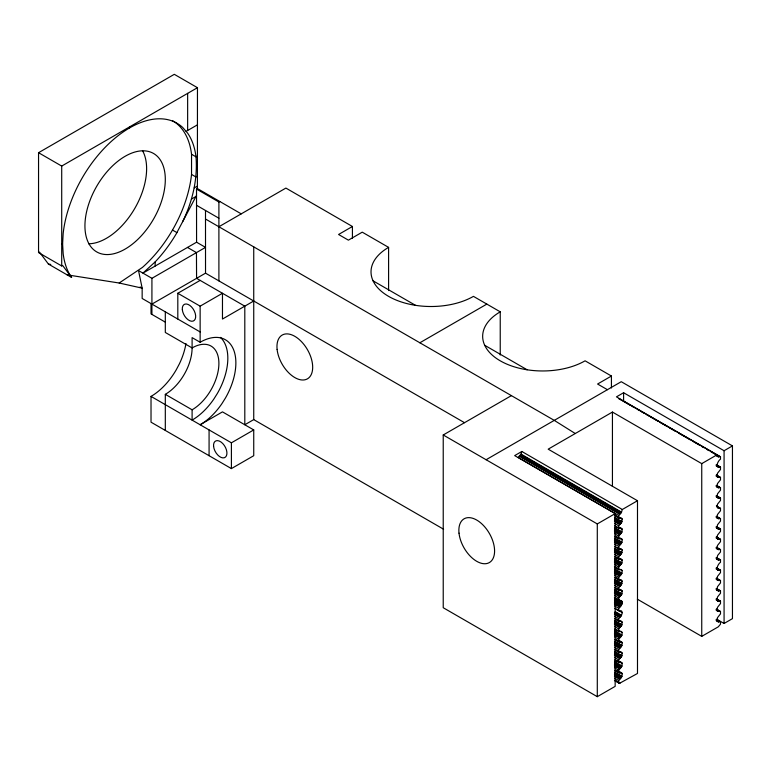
<?xml version="1.0" encoding="UTF-8"?>
<svg xmlns="http://www.w3.org/2000/svg" width="771" height="771" viewBox="0 0 771 771"><rect width="100%" height="100%" fill="white"/><g stroke="black" fill="none" stroke-linecap="round" stroke-linejoin="round"><path stroke-width="1.16" d="M151.02 303.581L151.02 313.893L165.312 322.143M151.916 314.414L151.926 278.312L205.52 247.375L196.576 242.21L142.924 273.117L155.164 261.889A94.727 54.693 -60 0 0 176.954 232.611M196.576 242.21L196.518 189.078L197.405 188.558L197.463 87.701L174.304 74.324L38.55 152.706L38.55 252.58L61.709 265.956L62.605 265.436L71.578 277.435L48.419 264.058L39.446 252.069M71.578 277.435A94.727 54.693 -60 0 1 63.174 253.707L62.605 243.935L63.174 233.507A94.727 54.693 -60 0 1 112.248 140.563A94.727 54.693 -60 0 1 182.727 127.494L187.594 133.104A94.727 54.693 -60 0 1 195.998 156.831C197.781 179.219 192.432 201.549 182.669 221.634M637.357 599.192L701.745 636.374L718.273 626.833L720.5 624.182L720.5 621.754L717.974 621.715L717.02 620.616L717.483 617.667L720.5 613.87L720.5 611.432L717.974 611.403L717.02 610.304L717.483 607.355L720.5 603.558L720.5 601.12L717.974 601.091L717.02 599.992L717.483 597.043L720.5 593.236L720.5 590.808L717.974 590.779L717.02 589.68L717.483 586.731L720.5 582.924L720.5 580.496L717.974 580.467L717.02 579.368L717.483 576.419L720.5 572.612L720.5 570.183L719.613 569.856C714.611 571.244 718.148 563.562 720.5 562.3L720.5 559.871L717.714 559.727L716.934 557.992L717.714 555.351L720.5 551.988L720.5 549.559L717.974 549.53L717.02 548.432L717.483 545.473L720.5 541.676L720.5 539.247L717.974 539.218L717.02 538.11L717.483 535.161L720.5 531.364L720.5 528.935L717.974 528.906L717.02 527.798L717.483 524.849L720.5 521.051L720.5 518.623L717.974 518.594L717.02 517.486L717.483 514.536L720.5 510.739L720.5 508.311L717.974 508.272L717.02 507.173L717.483 504.224L720.5 500.427L720.5 497.989L717.974 497.96L717.02 496.861L717.483 493.912L720.5 490.105L720.5 487.677L717.974 487.648L717.02 486.549L717.483 483.6L720.5 479.793L720.5 477.365L717.974 477.336L717.02 476.237L717.483 473.288L720.5 469.481L720.5 467.053L719.613 466.725C714.611 468.113 718.148 460.432 720.5 459.169L720.5 456.74L717.714 456.596L716.934 454.861L701.745 463.631L612.434 412.061L548.181 449.165L637.492 500.726L637.492 673.468L619.624 683.27L618.737 682.933L618.737 680.504L621.754 676.707L622.216 673.748L621.262 672.649L618.737 672.62L618.737 670.192L621.754 666.395L622.216 663.436L621.262 662.337L618.737 662.308L618.737 659.88L621.754 656.082L622.216 653.124L621.262 652.025L618.737 651.996L618.737 649.567L621.754 645.761L622.216 642.812L621.262 641.713L618.737 641.684L618.737 639.255L621.754 635.449L622.216 632.499L621.262 631.401L618.737 631.372L618.737 628.943L621.754 625.136L622.216 622.187L621.262 621.089L618.737 621.06L618.737 618.631L621.522 615.268L622.303 612.627L621.522 610.892L618.737 610.748L618.737 608.309C621.089 607.047 624.616 599.375 619.624 600.763L618.737 600.426L618.737 597.997L621.754 594.2L622.216 591.251L621.262 590.143L618.737 590.114L618.737 587.685L621.522 584.322L622.197 581.199L621.262 579.831L618.737 579.802L618.737 577.373L621.754 573.576L622.216 570.627L621.262 569.518L618.737 569.49L618.737 567.061L621.754 563.264L622.216 560.305L621.262 559.206L618.737 559.177L618.737 556.749L621.754 552.952L622.216 549.993L621.262 548.894L618.737 548.865L618.737 546.437L621.754 542.63L622.216 539.681L621.262 538.582L618.737 538.553L618.737 536.124L621.754 532.318L622.216 529.369L621.262 528.27L618.737 528.241L618.737 525.812L621.754 522.006L622.216 519.056L621.522 518.073L619.624 518.257L614.593 515.539M618.737 517.929L618.737 515.5L518.257 457.482L521.042 454.119L521.832 451.478L622.303 509.496L637.492 500.726M618.737 515.5L621.522 512.137L622.303 509.496M196.518 195.42L176.896 232.582L172.482 230.037M67.116 274.852L119.177 283.015L142.462 267.392A94.727 54.693 -60 0 0 191.536 174.439L191.536 154.248A94.727 54.693 -60 0 0 172.482 120.652M38.55 152.706L61.709 166.073L197.463 87.701M186.11 131.378L197.463 124.825M197.463 155.983L195.998 156.831L191.536 154.248M61.709 244.455L62.605 243.935M197.405 176.135L195.94 176.983L191.536 174.439M194.234 187.893L197.405 186.062M191.42 199.101L195.95 196.48M196.518 189.078L218.897 202.002L219.793 201.482M218.897 226.751L285.887 188.076L352.424 226.491L352.424 238.451M151.916 304.102L205.529 273.175L464.46 422.662M177.812 319.049L177.812 293.269L200.142 280.384M177.812 293.269L200.142 306.164L222.472 293.269L222.472 319.049L253.736 301.008M352.424 226.491L338.575 234.49L348.405 240.157L362.245 232.167L388.594 247.375A59.993 34.637 0 0 0 388.594 296.363A59.993 34.637 0 0 0 473.442 296.363L500.234 311.831A59.993 34.637 0 0 0 500.234 360.818A59.993 34.637 0 0 0 585.083 360.818L611.432 376.036L611.432 387.986M443.595 529.224L253.736 419.607L244.802 424.763L244.802 306.164L196.576 278.331L196.451 252.609L187.449 247.414M151.02 396.4L231.406 442.814L253.736 429.919L253.736 455.7L231.406 468.595L151.02 422.18L151.02 396.4A50.52 29.173 -60 0 0 176.28 369.733L179.364 363.902A50.52 29.173 -60 0 0 185.965 343.548M419.858 342.777L486.838 304.102M521.832 451.478L514.681 455.603L615.162 513.621L615.162 686.363L597.294 696.676L443.229 607.721L443.229 434.979L511.404 395.629M611.432 376.036L597.583 384.025L607.413 389.692M486.106 459.728L621.253 381.703L732.45 445.898L732.45 618.641L724.075 623.479L716.828 619.296M732.45 445.898L724.075 450.736L623.594 392.728L616.453 396.853L719.613 456.413M443.229 434.979L597.294 523.933L615.162 513.621M48.419 264.058L50.78 264.434M119.177 283.015L142.153 288.152L142.153 298.464L200.142 331.944M720.5 456.74L618.785 398.578L620.857 399.773M622.929 400.968L630.177 405.151M632.249 406.346L634.321 407.541M637.424 409.343L639.496 410.538M641.568 411.733L643.64 412.928M646.753 414.721L648.825 415.916M650.897 417.111L658.145 421.303M660.217 422.498L667.464 426.681M669.536 427.876L675.753 431.471M678.865 433.263L690.257 439.836M692.329 441.031L699.576 445.224M701.649 446.419L703.721 447.614M706.834 449.406L708.896 450.601M710.968 451.796L719.256 456.586M715.806 454.909L718.919 456.702M715.478 454.967L718.582 456.769M716.201 455.574L718.273 456.769M716.355 464.662L720.5 467.053M716.5 464.932L719.613 466.725M716.153 465.106L719.256 466.898M716.847 465.819L718.919 467.014M716.51 465.886L718.582 467.081M716.201 465.886L718.273 467.081M716.355 474.975L720.5 477.365M716.5 475.244L719.613 477.037M716.153 475.418L719.256 477.21M716.847 476.131L718.919 477.326M716.51 476.199L718.582 477.394M716.201 476.199L718.273 477.394M373.068 280.837L415.492 305.326M484.708 345.292L527.133 369.781M716.355 485.287L720.5 487.677M716.5 485.557L719.613 487.349M716.153 485.73L719.256 487.523M716.847 486.443L718.919 487.648M716.51 486.511L718.582 487.706M716.201 486.511L718.273 487.706M196.778 188.201L241.227 213.866M716.355 495.599L720.5 497.989M716.5 495.869L719.613 497.661M716.153 496.042L719.256 497.835M716.847 496.755L718.919 497.96M716.51 496.823L718.582 498.018M716.201 496.823L718.273 498.018M196.576 205.327L218.897 218.212M716.355 505.911L720.5 508.311M716.5 506.181L719.613 507.973M205.5 210.483L205.5 219.022L554.272 420.378L575.262 433.524M716.355 516.223L720.5 518.623M716.5 516.493L719.613 518.285M716.153 516.666L719.256 518.459M716.847 517.389L718.919 518.584M716.51 517.447L718.582 518.642M716.201 517.447L718.273 518.642M716.355 526.545L720.5 528.935M716.5 526.805L719.613 528.598M716.153 526.978L719.256 528.771M716.847 527.701L718.919 528.896M716.51 527.759L718.582 528.954M716.201 527.759L718.273 528.964M716.355 536.857L720.5 539.247M716.5 537.117L719.613 538.91M716.153 537.291L719.256 539.093M716.847 538.013L718.919 539.208M716.51 538.071L718.582 539.266M716.201 538.081L718.273 539.276M716.355 547.169L720.5 549.559M716.5 547.429L719.613 549.222M716.153 547.612L719.256 549.405M716.847 548.326L718.919 549.521M716.51 548.383L718.582 549.578M716.201 548.393L718.273 549.588M716.355 557.481L720.5 559.871M716.5 557.741L719.613 559.544M716.153 557.925L719.256 559.717M716.847 558.638L718.919 559.833M716.51 558.696L718.582 559.9M716.201 558.705L718.273 559.9M521.042 454.119L621.522 512.137M520.782 454.543L621.262 512.551M716.355 567.793L720.5 570.183M520.492 454.938L620.963 512.946M716.5 568.054L719.613 569.856M716.153 568.237L719.256 570.029M520.174 455.295L620.655 513.303M716.847 568.95L718.919 570.145M716.51 569.017L718.582 570.212M519.847 455.613L620.318 513.631M716.201 569.017L718.273 570.212M519.5 455.892L619.98 513.9M519.153 456.124L619.624 514.132M618.072 516.666L622.216 519.056M615.836 515.693L619.98 518.083M614.448 515.269L619.624 518.257M614.699 517.37L621.946 521.562M614.497 517.823L621.754 522.006M615.306 518.854L621.522 522.449M615.046 519.278L621.262 522.863M716.355 578.105L720.5 580.496M614.747 519.673L620.963 523.258M716.5 578.375L719.613 580.168M716.153 578.549L719.256 580.341M614.439 520.03L620.655 523.615M716.847 579.262L718.919 580.457M716.51 579.329L718.582 580.524M615.142 520.945L620.318 523.943M716.201 579.329L718.273 580.524M614.795 521.225L619.98 524.222M614.448 521.456L619.624 524.444M614.593 523.413L618.737 525.812M619.874 527.586L621.946 528.781M619.103 527.576L622.216 529.369M615.48 526.179L619.624 528.569M614.593 525.851L618.737 528.241M614.699 527.682L621.946 531.874M614.497 528.135L621.754 532.318M615.306 529.166L621.522 532.761M615.046 529.59L621.262 533.175M716.355 588.418L720.5 590.808M716.5 588.687L719.613 590.48M614.747 529.985L620.963 533.571M716.153 588.861L719.256 590.653M614.439 530.342L620.655 533.927M716.847 589.574L718.919 590.769M716.51 589.642L718.582 590.837M615.142 531.267L620.318 534.255M716.201 589.642L718.273 590.837M614.795 531.537L619.98 534.534M614.448 531.768L619.624 534.756M614.593 533.734L618.737 536.124M619.874 537.898L621.946 539.093M620.144 538.486L622.216 539.681M615.836 536.317L618.94 538.11M615.48 536.491L619.624 538.881M614.593 536.163L618.737 538.553M614.699 538.004L621.946 542.186M614.497 538.447L621.754 542.63M615.306 539.488L621.522 543.073M615.046 539.902L621.262 543.488M716.355 598.73L720.5 601.12M614.747 540.298L620.963 543.883M716.5 599L719.613 600.792M716.153 599.173L719.256 600.966M614.439 540.654L620.655 544.249M716.847 599.886L718.919 601.091M716.51 599.954L718.582 601.149M615.142 541.579L620.318 544.567M716.201 599.954L718.273 601.149M614.795 541.849L619.98 544.846M614.448 542.08L619.624 545.068M614.593 544.047L618.737 546.437M151.926 278.312L138.52 270.573L142.153 288.152L140.12 286.976M618.072 547.603L622.216 549.993M617.908 547.824L619.98 549.019M615.48 546.803L619.624 549.193M614.593 546.475L618.737 548.865M614.699 548.316L621.946 552.499M614.497 548.759L621.754 552.952M615.306 549.8L621.522 553.385M615.046 550.215L621.262 553.8M716.355 609.042L720.5 611.432M716.5 609.312L719.613 611.104M614.747 550.61L620.963 554.195M716.153 609.485L719.256 611.278M614.439 550.966L620.655 554.561M716.847 610.208L718.919 611.403M615.142 551.891L620.318 554.879M716.51 610.266L718.582 611.461M716.201 610.266L718.273 611.461M614.795 552.171L619.98 555.159M614.448 552.393L619.624 555.39M614.593 554.359L618.737 556.749M619.682 558.3L621.946 559.717M619.103 558.512L622.216 560.305M615.836 556.941L619.98 559.332M615.48 557.115L619.624 559.515M614.593 556.787L618.737 559.177M614.699 558.628L621.946 562.811M614.497 559.071L621.754 563.264M615.306 560.112L621.522 563.697M615.046 560.527L621.262 564.121M716.355 619.354L720.5 621.754M614.747 560.922L620.963 564.507M716.5 619.624L719.613 621.416M716.153 619.797L719.256 621.59M614.439 561.278L620.655 564.873M716.847 620.52L718.919 621.715M716.51 620.578L718.582 621.773M615.142 562.204L620.318 565.191M716.201 620.578L718.273 621.773M614.795 562.483L619.98 565.471M614.448 562.705L619.624 565.702M614.593 564.671L618.737 567.061M620.144 569.422L622.216 570.627M615.836 567.254L618.94 569.046M614.448 566.83L619.624 569.827M614.593 567.099L618.737 569.49M614.699 568.94L621.946 573.123M614.497 569.383L621.754 573.576M615.306 570.424L621.522 574.01M615.046 570.839L621.262 574.434M614.747 571.234L620.963 574.819M614.439 571.6L620.655 575.185M615.142 572.516L620.318 575.503M614.795 572.795L619.98 575.783M614.448 573.017L619.624 576.014M614.593 574.983L618.737 577.373M615.981 577.614L622.197 581.199M615.836 577.566L619.98 579.965M615.48 577.749L619.624 580.139M614.593 577.412L618.737 579.802M614.699 579.252L621.946 583.435M614.497 579.696L621.754 583.888M615.306 580.736L621.522 584.322M615.046 581.151L621.262 584.746M253.736 429.919L222.472 411.868L200.142 424.763A50.52 29.173 -60 0 0 221.894 403.686L225.402 398.096A50.52 29.173 -60 0 0 233.15 348.665A50.52 29.173 -60 0 0 200.142 342.257L192.104 337.621L192.104 347.933A37.895 21.877 -60 0 1 165.312 394.338L165.312 430.43M614.747 581.546L620.963 585.141M614.439 581.912L620.655 585.497M615.142 582.828L620.318 585.815M614.795 583.107L619.98 586.095M614.448 583.339L619.624 586.326M614.593 585.295L618.737 587.685M619.682 589.237L621.946 590.653M617.214 588.36L622.216 591.251M615.836 587.878L619.98 590.278M615.48 588.061L619.624 590.451M614.593 587.724L618.737 590.114M614.699 589.564L621.946 593.747M614.497 590.017L621.754 594.2M615.306 591.049L621.522 594.634M615.046 591.473L621.262 595.058M614.747 591.858L620.963 595.453M614.439 592.224L620.655 595.81M615.142 593.14L620.318 596.128M614.795 593.419L619.98 596.407M614.448 593.651L619.624 596.638M614.593 595.607L618.737 597.997M618.072 599.173L622.216 601.563M615.836 598.2L619.98 600.59M614.448 597.776L619.624 600.763M614.593 598.036L618.737 600.426M614.959 598.98L622.216 603.163M614.699 599.877L621.946 604.059M614.497 600.33L621.754 604.512M615.306 601.361L621.522 604.946M615.046 601.785L621.262 605.37M614.747 602.17L620.963 605.765M614.439 602.537L620.655 606.122M615.142 603.452L620.318 606.449M614.795 603.732L619.98 606.719M614.448 603.963L619.624 606.95M614.593 605.919L618.737 608.309M615.056 608.435L622.303 612.627M614.593 608.348L618.737 610.748M615.306 611.673L621.522 615.268M615.046 612.097L621.262 615.682M614.747 612.492L620.963 616.077M614.439 612.849L620.655 616.434M615.142 613.764L620.318 616.761M614.795 614.044L619.98 617.031M614.448 614.275L619.624 617.263M614.593 616.231L618.737 618.631M620.144 620.992L622.216 622.187M615.836 618.824L618.94 620.616M615.48 618.997L619.624 621.387M614.593 618.66L618.737 621.06M614.699 620.501L621.946 624.693M614.497 620.954L621.754 625.136M615.306 621.985L621.522 625.58M615.046 622.409L621.262 625.994M614.747 622.804L620.963 626.389M614.439 623.161L620.655 626.746M615.142 624.076L620.318 627.074M614.795 624.356L619.98 627.343M614.448 624.587L619.624 627.575M614.593 626.544L618.737 628.943M618.072 630.109L622.216 632.499M617.908 630.331L619.98 631.526M615.48 629.309L619.624 631.7M614.593 628.982L618.737 631.372M614.699 630.813L621.946 635.005M614.497 631.266L621.754 635.449M615.306 632.297L621.522 635.892M615.046 632.721L621.262 636.306M614.747 633.116L620.963 636.701M614.439 633.473L620.655 637.058M615.142 634.398L620.318 637.386M614.795 634.668L619.98 637.665M614.448 634.899L619.624 637.887M614.593 636.865L618.737 639.255M619.682 640.797L621.946 642.224M619.103 641.019L622.216 642.812M615.836 639.448L619.98 641.838M615.48 639.622L619.624 642.012M614.593 639.294L618.737 641.684M614.699 641.125L621.946 645.317M614.497 641.578L621.754 645.761M615.306 642.619L621.522 646.204M615.046 643.033L621.262 646.618M614.747 643.428L620.963 647.014M614.439 643.785L620.655 647.38M615.142 644.71L620.318 647.698M614.795 644.98L619.98 647.977M614.448 645.211L619.624 648.199M614.593 647.177L618.737 649.567M620.144 651.929L622.216 653.124M615.836 649.76L618.94 651.553M614.448 649.336L619.624 652.324M614.593 649.606L618.737 651.996M614.699 651.447L621.946 655.629M614.497 651.89L621.754 656.082M615.306 652.931L621.522 656.516M615.046 653.345L621.262 656.931M165.312 394.338L192.104 409.806L192.104 420.118A50.52 29.173 -60 0 0 213.856 399.041L217.364 393.451A50.52 29.173 -60 0 0 220.448 337.39M614.747 653.741L620.963 657.326M614.439 654.097L620.655 657.692M615.142 655.022L620.318 658.01M614.795 655.292L619.98 658.289M614.448 655.523L619.624 658.511M614.593 657.49L618.737 659.88M619.874 661.653L621.946 662.848M618.072 661.046L622.216 663.436M615.836 660.072L619.98 662.462M615.48 660.246L619.624 662.646M614.593 659.918L618.737 662.308M614.699 661.759L621.946 665.942M614.497 662.202L621.754 666.395M615.306 663.243L621.522 666.828M615.046 663.658L621.262 667.252M614.747 664.053L620.963 667.638M614.439 664.409L620.655 668.004M615.142 665.334L620.318 668.322M614.795 665.614L619.98 668.602M614.448 665.836L619.624 668.833M614.593 667.802L618.737 670.192M619.682 671.743L621.754 672.938M617.214 670.866L622.216 673.748M615.836 670.385L619.98 672.775M615.48 670.558L619.624 672.958M614.593 670.23L618.737 672.62M614.699 672.071L621.946 676.254M614.497 672.514L621.754 676.707M615.306 673.555L621.522 677.14M615.046 673.97L621.262 677.564M614.747 674.365L620.963 677.95M614.439 674.721L620.655 678.316M615.142 675.647L620.318 678.634M614.795 675.926L619.98 678.914M614.448 676.148L619.624 679.145M614.593 678.114L618.737 680.504M615.836 680.697L619.98 683.087M614.448 680.273L619.624 683.27M614.593 680.542L618.737 682.933M205.5 219.022L205.529 273.175M724.075 450.736L724.075 623.479M701.745 463.631L701.745 636.374M623.594 392.728L623.594 401.122M612.434 412.061L612.434 486.443M597.294 523.933L597.294 696.676M500.234 311.831L500.234 355.017M388.594 247.375L388.594 290.561M253.736 246.865L253.736 419.607M231.406 442.814L231.406 468.595M218.897 202.002L218.897 280.895M209.076 429.919L209.076 455.7M200.142 306.164L200.142 342.257M187.642 93.368L187.642 130.492M165.312 311.831L165.312 332.465L192.104 347.933A37.895 21.877 -60 0 1 218.897 363.401A37.895 21.877 -60 0 1 192.104 409.806M155.164 261.889L155.164 266.053M129.586 126.887L129.586 127.919M61.709 166.073L61.709 265.956M142.471 150.557A56.842 32.816 -60 0 1 134.848 208.305A56.842 32.816 -60 0 1 88.655 243.781M135.523 241.506A56.842 32.816 -60 0 0 153.545 153.468A56.842 32.816 -60 0 0 86.304 213.085A56.842 32.816 -60 0 0 135.523 241.506M182.341 309.788A9.474 5.474 60 0 0 193.058 321.102A9.474 5.474 60 0 0 191.545 306.945A9.474 5.474 60 0 0 182.341 309.788M213.596 446.428A9.474 5.474 60 0 0 224.313 457.743A9.474 5.474 60 0 0 222.8 443.585A9.474 5.474 60 0 0 213.596 446.428M277.107 349.417A25.26 14.582 60 0 0 305.692 379.592A25.26 14.582 60 0 0 301.654 341.842A25.26 14.582 60 0 0 277.107 349.417M459.015 533.156A25.26 14.582 60 0 0 487.6 563.331A25.26 14.582 60 0 0 483.562 525.581A25.26 14.582 60 0 0 459.015 533.156"/></g></svg>
